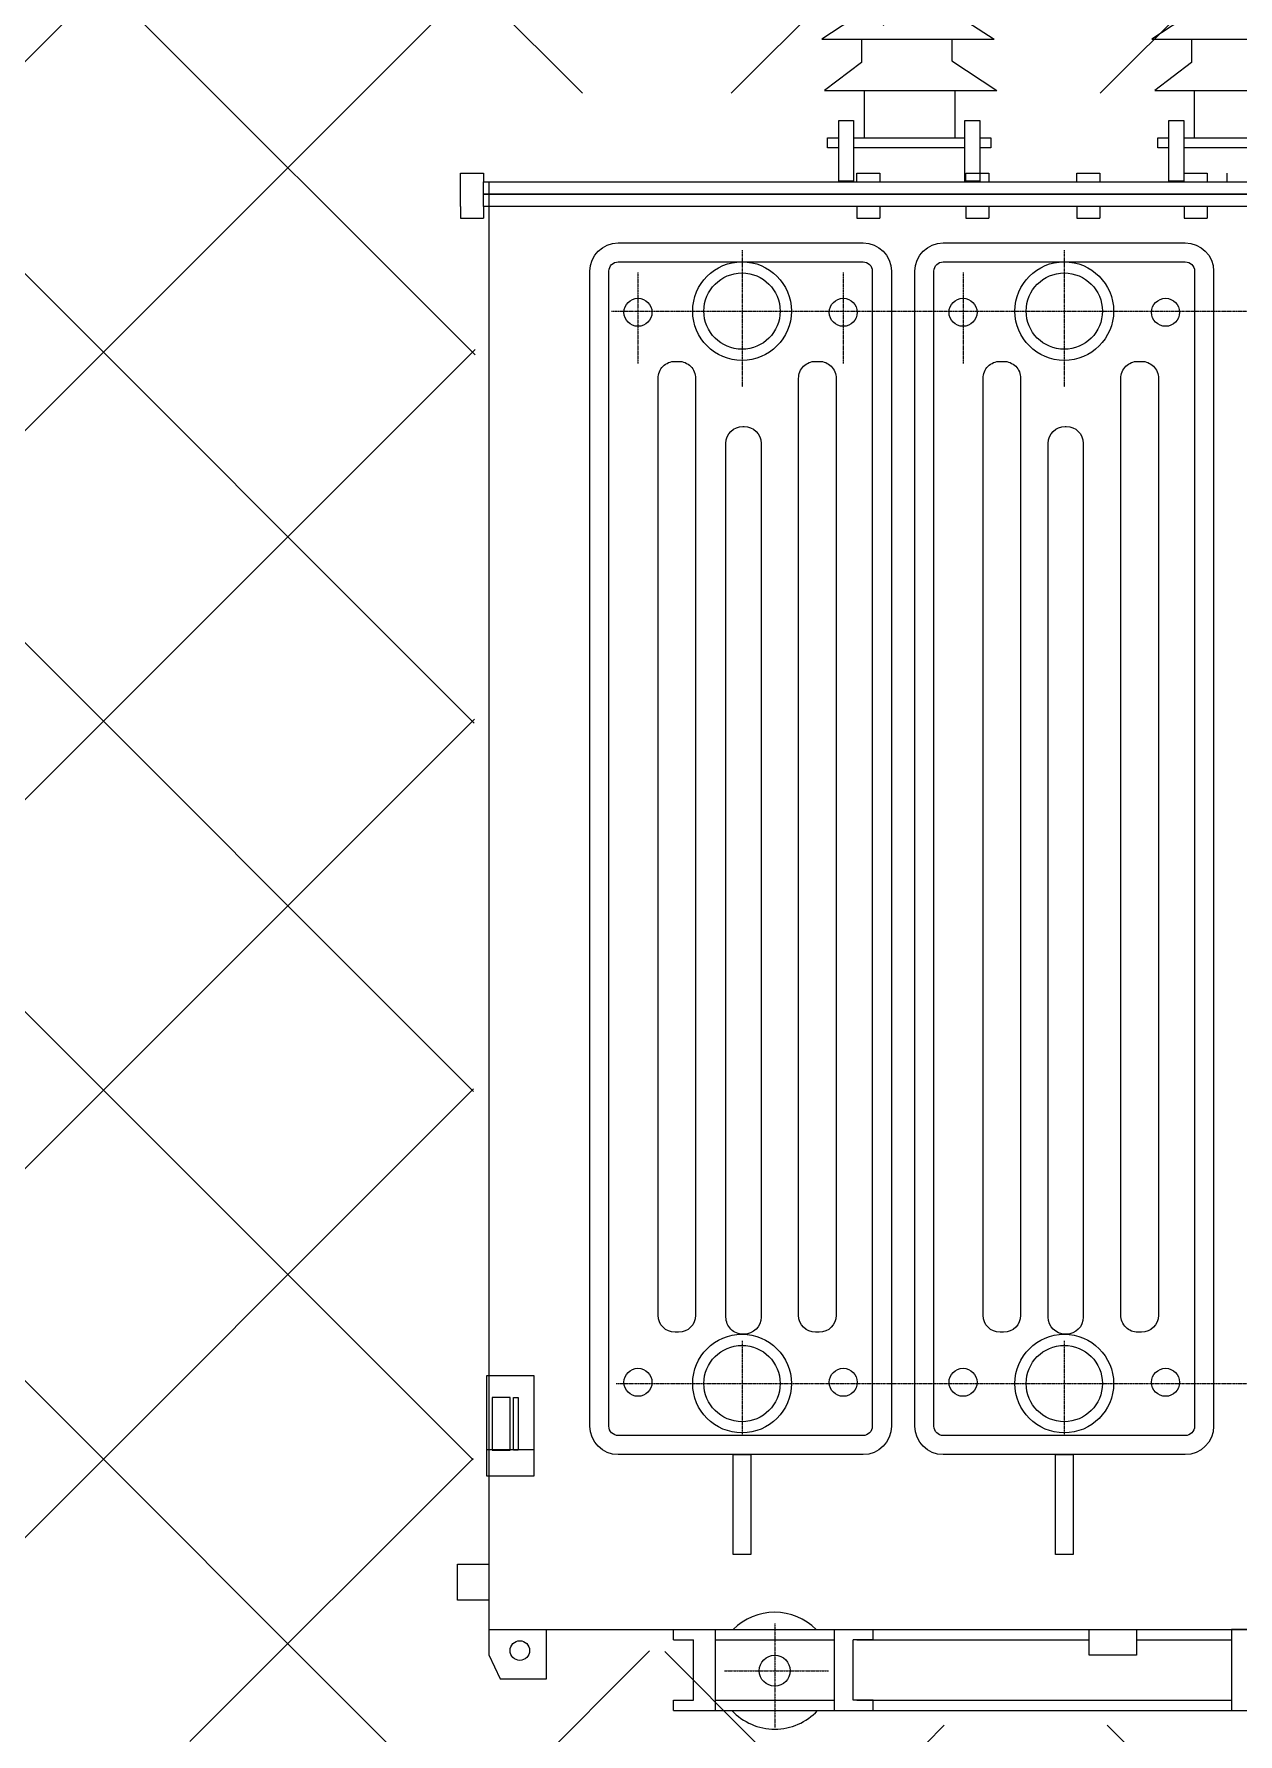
# Model space of a CAD drawing. Header units: inches. Extents: x -246336 to 136055, y -106871 to 69513.
# Drawn here: x -124045 to -123180, y 8604 to 9826 of the extents above; entities that cross this region are included whole.
import ezdxf

# ---------------------------------------------------------------- set-up
doc = ezdxf.new("R2010")
doc.units = ezdxf.units.IN
doc.header["$MEASUREMENT"] = 0
doc.linetypes.add('CENTER2', pattern=[1.125, 0.75, -0.125, 0.125, -0.125])
doc.layers.add('ve', color=43, linetype='Continuous')

# ---------------------------------------------------------------- blocks, each defined once
blk = doc.blocks.new('son binh')
at = {"layer": 've', "color": 8}
for p, q in [((36341.49339082886, -4955.916829873115), (36338.65198813437, -4957.779193209391)), ((36348.00778420215, -4955.800179402142), (36351.02716020404, -4957.779193209391)), ((36365.22249578351, -4955.916829873115), (36362.38109308902, -4957.779193209391)), ((36338.65198813437, -4957.779193209391), (36351.02716020404, -4957.779193209391)), ((36341.49339082886, -4957.77919320939), (36341.49339082886, -4959.45951295348)), ((36348.00778420215, -4957.77919320939), (36348.00778420215, -4959.333491777524)), ((36362.38109308902, -4957.779193209391), (36374.75626515869, -4957.779193209391)), ((36365.22249578351, -4957.77919320939), (36365.22249578351, -4959.45951295348)), ((36341.49339082886, -4959.45951295348), (36338.85198813437, -4961.47148269298)), ((36348.00778420215, -4959.333491777524), (36351.22716020403, -4961.47148269298)), ((36365.22249578351, -4959.45951295348), (36362.58109308901, -4961.47148269298)), ((36338.85198813437, -4961.47148269298), (36351.22716020403, -4961.47148269298)), ((36341.69339082886, -4961.47148269298), (36341.69339082886, -4964.865163901125)), ((36348.20778420215, -4961.47148269298), (36348.20778420215, -4964.865163901125)), ((36362.58109308901, -4961.47148269298), (36374.95626515869, -4961.47148269298)), ((36365.42249578351, -4961.47148269298), (36365.42249578351, -4964.865163901125)), ((36312.68517873267, -4967.413622349069), (36314.33637168987, -4967.413622349069)), ((36312.68517873267, -4969.808843102433), (36312.68517873267, -4967.413622349069)), ((36314.33637168987, -4967.413622349069), (36314.33637168987, -4968.018369758973)), ((36314.71558657774, -4968.018369758973), (36314.71558657773, -5053.842376990516)), ((36341.16396957839, -4967.413622349069), (36342.81516253558, -4967.413622349069)), ((36341.16396957839, -4968.018369758973), (36341.16396957839, -4967.413622349069)), ((36342.81516253558, -4967.413622349069), (36342.81516253558, -4968.018369758973)), ((36349.00760082918, -4967.413622349069), (36350.65879378638, -4967.413622349069)), ((36349.00760082918, -4968.018369758973), (36349.00760082918, -4967.413622349069)), ((36350.65879378638, -4967.413622349069), (36350.65879378638, -4968.018369758973)), ((36356.99129561002, -4967.413622349069), (36358.64248856722, -4967.413622349069)), ((36356.99129561002, -4968.018369758973), (36356.99129561002, -4967.413622349069)), ((36358.64248856722, -4967.413622349069), (36358.64248856722, -4968.018369758973)), ((36364.69486169593, -4967.413622349069), (36366.34605465312, -4967.413622349069)), ((36364.69486169593, -4968.018369758973), (36364.69486169593, -4967.413622349069)), ((36366.34605465312, -4967.413622349069), (36366.34605465312, -4968.018369758973)), ((36367.79337029809, -4968.018369758973), (36367.79337029809, -4967.413622349069)), ((36312.68517873267, -4969.808843102433), (36312.68517873267, -4970.638919296013)), ((36312.68517873267, -4970.638919296013), (36314.33637168987, -4970.638919296013)), ((36314.33637168987, -4969.808843102433), (36314.33637168987, -4970.638919296013)), ((36341.16396957839, -4969.808843102433), (36341.16396957839, -4970.638919296013)), ((36341.16396957839, -4970.638919296013), (36342.81516253558, -4970.638919296013)), ((36342.81516253558, -4969.808843102433), (36342.81516253558, -4970.638919296013)), ((36349.00760082918, -4969.808843102433), (36349.00760082918, -4970.638919296013)), ((36349.00760082918, -4970.638919296013), (36350.65879378638, -4970.638919296013)), ((36350.65879378638, -4969.808843102433), (36350.65879378638, -4970.638919296013)), ((36356.99129561002, -4969.808843102433), (36356.99129561002, -4970.638919296013)), ((36356.99129561002, -4970.638919296013), (36358.64248856722, -4970.638919296013)), ((36358.64248856722, -4969.808843102433), (36358.64248856722, -4970.638919296013)), ((36364.69486169593, -4969.808843102433), (36364.69486169593, -4970.638919296013)), ((36364.69486169593, -4970.638919296013), (36366.34605465312, -4970.638919296013)), ((36366.34605465312, -4969.808843102433), (36366.34605465312, -4970.638919296013)), ((36314.71558657774, -5043.946826624539), (36314.71558657774, -5072.615260047002)), ((36317.97610168756, -5059.158842556178), (36314.55298342335, -5059.158842556178)), ((36314.71558657775, -5072.058941281278), (36314.71558657775, -5073.876467815783)), ((36314.71558657775, -5072.058941281278), (36422.62177166997, -5072.058941281278)), ((36318.87568655922, -5075.6009467063), (36318.87568655922, -5072.058941281278)), ((36327.99511549787, -5072.810610480352), (36329.44098863851, -5072.810610480352)), ((36330.99891027211, -5072.810610480352), (36339.5384479756, -5072.810610480352)), ((36342.34224274983, -5072.810610480352), (36340.89636960918, -5072.810610480352)), ((36341.18125376376, -5072.810610480352), (36357.87146262552, -5072.810610480352)), ((36361.27368574743, -5072.810610480352), (36368.08971830706, -5072.810610480352)), ((36314.71558657775, -5073.876467815783), (36315.53882521396, -5075.6009467063)), ((36315.53882521396, -5075.6009467063), (36318.87568655922, -5075.6009467063)), ((36327.99511549787, -5077.130075163466), (36329.44098863851, -5077.130075163466)), ((36330.99891027211, -5077.130075163466), (36339.5384479756, -5077.130075163466)), ((36342.34224274983, -5077.130075163466), (36340.89636960918, -5077.130075163466)), ((36341.18125376376, -5077.130075163466), (36368.08971830706, -5077.130075163466)), ((36327.99511549787, -5077.881744362542), (36409.34224274983, -5077.881744362542))]:
    blk.add_line(p, q, dxfattribs=at)
at = {"layer": 've', "color": 8, "linetype": 'CENTER2', "ltscale": 0.1}
for p, q in [((36332.91769084045, -4972.942302051768), (36332.91769084045, -4982.764167073878)), ((36356.07701423034, -4972.942302051768), (36356.07701423034, -4982.764167073878)), ((36325.44145960816, -4974.540134828374), (36325.44145960816, -4981.088358968842)), ((36340.19392207275, -4974.540134828374), (36340.19392207275, -4981.088358968842)), ((36348.80078299803, -4974.540134828374), (36348.80078299803, -4981.088358968842)), ((36323.54189396179, -4977.316213229052), (36412.02751693199, -4977.316213229052)), ((36332.91769084045, -5051.32069674979), (36332.91769084045, -5058.068920890259)), ((36356.07701423034, -5051.32069674979), (36356.07701423034, -5058.068920890259)), ((36323.87993042686, -5054.385178897115), (36411.66487444653, -5054.385178897115)), ((36335.26867912385, -5071.633586304762), (36335.26867912385, -5079.094651023447)), ((36331.66927891932, -5075.021781354973), (36339.1408927011, -5075.021781354973))]:
    blk.add_line(p, q, dxfattribs=at)
at = {"layer": 've', "color": 8}
for points in [[(36339.86420256396, -4963.621122032685), (36340.93203073338, -4963.621122032685), (36340.93203073338, -4967.975265693685), (36339.86420256396, -4967.975265693685)], [(36348.94074200403, -4963.621122032685), (36350.00857017344, -4963.621122032685), (36350.00857017344, -4967.975265693685), (36348.94074200403, -4967.975265693685)], [(36363.59330751862, -4963.621122032685), (36364.66113568803, -4963.621122032685), (36364.66113568803, -4967.975265693685), (36363.59330751862, -4967.975265693685)], [(36425.49624731735, -4968.913606430703), (36314.33637168987, -4968.913606430702), (36314.33637168987, -4968.018369758973), (36425.49624731735, -4968.018369758973)], [(36425.49624731735, -4969.808843102433), (36314.33637168987, -4969.808843102433), (36314.33637168987, -4968.913606430702), (36425.49624731735, -4968.913606430703)], [(36317.97610168756, -5053.842376990516), (36314.55298342335, -5053.842376990516), (36314.55298342335, -5061.019605181696), (36317.97610168756, -5061.019605181696)], [(36316.26251574921, -5055.389557031878), (36314.96933703723, -5055.389557031878), (36314.96933703723, -5059.182906497792), (36316.26251574921, -5059.182906497792)], [(36316.48679577821, -5055.389557031878), (36316.82828255965, -5055.389557031878), (36316.82828255965, -5059.182906497792), (36316.48679577821, -5059.182906497792)], [(36332.27613434831, -5059.490575076062), (36333.55924733259, -5059.490575076062), (36333.55924733259, -5066.672966736118), (36332.27613434831, -5066.672966736118)], [(36355.4354577382, -5059.490575076062), (36356.71857072247, -5059.490575076062), (36356.71857072247, -5066.672966736118), (36355.4354577382, -5066.672966736118)], [(36312.47493793657, -5067.362422445153), (36314.71993035531, -5067.362422445153), (36314.71993035531, -5069.949141385549), (36312.47493793657, -5069.949141385549)], [(36357.87146262552, -5072.058941281277), (36361.27368574743, -5072.058941281277), (36361.27368574743, -5073.915685994397), (36357.87146262552, -5073.915685994397)], [(36369.44763994065, -5072.058941281277), (36368.08971830706, -5072.058941281277), (36368.08971830706, -5077.881744362542), (36369.44763994065, -5077.881744362542)]]:
    blk.add_lwpolyline(points, close=True, dxfattribs=at)
for points in [[(36339.86420256396, -4965.576045380026), (36339.06332851815, -4965.576045380026), (36339.06332851815, -4964.865163901125), (36339.86420256396, -4964.865163901125)], [(36340.93203073338, -4964.865163901125), (36348.94074200403, -4964.865163901125)], [(36348.94074200403, -4965.576045380026), (36340.93203073338, -4965.576045380026)], [(36350.00857017344, -4964.865163901125), (36350.80944421925, -4964.865163901125), (36350.80944421925, -4965.576045380026), (36350.00857017344, -4965.576045380026)], [(36363.59330751862, -4965.576045380026), (36362.79243347281, -4965.576045380026), (36362.79243347281, -4964.865163901125), (36363.59330751862, -4964.865163901125)], [(36364.66113568803, -4964.865163901125), (36372.66984695868, -4964.865163901125)], [(36372.66984695868, -4965.576045380026), (36364.66113568803, -4965.576045380026)], [(36327.99511549787, -5072.810610480352), (36327.99511549787, -5072.058941281277)], [(36330.99891027211, -5072.058941281277), (36330.99891027211, -5077.881744362542)], [(36339.5384479756, -5072.058941281277), (36339.5384479756, -5077.881744362542)], [(36342.34224274983, -5072.810610480352), (36342.34224274983, -5072.058941281277)], [(36329.44098863851, -5077.130075163466), (36329.44098863851, -5072.810610480352)], [(36340.89636960918, -5077.130075163466), (36340.89636960918, -5072.810610480352)], [(36327.99511549787, -5077.881744362542), (36327.99511549787, -5077.130075163466)], [(36342.34224274983, -5077.881744362542), (36342.34224274983, -5077.130075163466)]]:
    blk.add_lwpolyline(points, dxfattribs=at)
for points in [[(36321.98441673861, -5057.454006365338), (36321.98441673861, -4974.447385760831, -0.4142135623730956), (36324.02098544934, -4972.410817050105), (36341.61439623157, -4972.410817050105, -0.4142135623730946), (36343.6509649423, -4974.447385760831), (36343.6509649423, -5057.454006365338)], [(36345.3437401285, -5057.454006365338), (36345.3437401285, -4974.447385760831, -0.4142135623730956), (36347.38030883922, -4972.410817050105), (36364.77371962145, -4972.410817050105, -0.4142135623730946), (36366.81028833218, -4974.447385760831), (36366.81028833218, -5057.454006365335)], [(36323.35462270834, -5057.454006365339), (36323.35462270834, -4974.447385760831, -0.4142135623730633), (36324.02098544934, -4973.781023019841), (36341.61439623157, -4973.781023019841, -0.4142135623730633), (36342.28075897256, -4974.447385760831), (36342.28075897256, -5057.454006365339)], [(36346.71394609823, -5057.454006365336), (36346.71394609823, -4974.447385760831, -0.4142135623730633), (36347.38030883922, -4973.781023019841), (36364.77371962145, -4973.781023019841, -0.4142135623730633), (36365.44008236244, -4974.447385760831), (36365.44008236244, -5057.454006365336)], [(36326.88286870784, -5049.480005124056), (36326.88286870784, -4982.148336614525, -0.4142135623730951), (36328.10480993428, -4980.926395388089), (36328.36126124736, -4980.926395388089, -0.4142135623730951), (36329.58320247379, -4982.148336614525), (36329.58320247379, -5049.48000512406)], [(36336.98409687587, -5049.48000512406), (36336.98409687587, -4982.148336614525, -0.4142135623730951), (36338.2060381023, -4980.926395388089), (36338.46248941538, -4980.926395388089, -0.4142135623730951), (36339.68443064181, -4982.148336614525), (36339.68443064181, -5049.48000512406)], [(36350.24219209773, -5049.480005124056), (36350.24219209773, -4982.148336614525, -0.4142135623730951), (36351.46413332417, -4980.926395388089), (36351.72058463723, -4980.926395388089, -0.4142135623730951), (36352.94252586366, -4982.148336614525), (36352.94252586366, -5049.48000512406)], [(36360.14342026575, -5049.480005124056), (36360.14342026575, -4982.148336614525, -0.4142135623730951), (36361.36536149219, -4980.926395388089), (36361.62181280526, -4980.926395388089, -0.4142135623730951), (36362.8437540317, -4982.148336614525), (36362.8437540317, -5049.480005124056)], [(36331.76344843436, -5049.617496142581), (36331.76344843436, -4986.822307837679, -0.4142135623730951), (36332.9853896608, -4985.600366611243), (36333.06182024866, -4985.600366611243, -0.4142135623730951), (36334.28376147509, -4986.822307837679), (36334.28376147509, -5049.617496142585)], [(36354.92277182424, -5049.617496142585), (36354.92277182424, -4986.822307837679, -0.4142135623730951), (36356.14471305067, -4985.600366611243), (36356.22114363853, -4985.600366611243, -0.4142135623730951), (36357.44308486497, -4986.822307837679), (36357.44308486497, -5049.617496142581)], [(36343.6509649423, -5043.946826624539), (36343.6509649423, -5057.454006365336, -0.4142135623730953), (36341.61439623157, -5059.490575076062), (36324.02098544934, -5059.490575076062, -0.414213562373021), (36321.98441673861, -5057.454006365336), (36321.98441673861, -5043.946826624539)], [(36342.28075897256, -5043.946826624539), (36342.28075897256, -5057.454006365336, -0.4142135623730633), (36341.61439623157, -5058.120369106325), (36324.02098544934, -5058.120369106325, -0.4142135623730951), (36323.35462270835, -5057.454006365336), (36323.35462270835, -5043.946826624539)], [(36329.58320247379, -5043.946826624539), (36329.58320247379, -5049.480005124058, -0.4142135623730951), (36328.36126124736, -5050.701946350493), (36328.10480993428, -5050.701946350493, -0.4142135623730951), (36326.88286870784, -5049.480005124058), (36326.88286870784, -5043.946826624539)], [(36334.28376147509, -5043.946826624539), (36334.28376147509, -5049.617496142583, -0.4142135623730946), (36333.06182024866, -5050.839437369019), (36332.9853896608, -5050.839437369019, -0.4142135623731034), (36331.76344843436, -5049.617496142583), (36331.76344843436, -5043.946826624539)], [(36339.68443064181, -5043.946826624539), (36339.68443064181, -5049.480005124058, -0.4142135623730951), (36338.46248941538, -5050.701946350493), (36338.2060381023, -5050.701946350493, -0.4142135623730951), (36336.98409687587, -5049.480005124058), (36336.98409687587, -5043.946826624539)], [(36366.81028833218, -5043.946826624539), (36366.81028833218, -5057.454006365336, -0.4142135623730953), (36364.77371962145, -5059.490575076062), (36347.38030883922, -5059.490575076062, -0.4142135623730209), (36345.3437401285, -5057.454006365336), (36345.3437401285, -5043.946826624539)], [(36365.44008236244, -5043.946826624539), (36365.44008236244, -5057.454006365336, -0.4142135623730633), (36364.77371962145, -5058.120369106325), (36347.38030883922, -5058.120369106325, -0.4142135623730951), (36346.71394609823, -5057.454006365336), (36346.71394609823, -5043.946826624539)], [(36352.94252586366, -5043.946826624539), (36352.94252586366, -5049.480005124058, -0.4142135623730951), (36351.72058463723, -5050.701946350493), (36351.46413332417, -5050.701946350493, -0.4142135623730951), (36350.24219209773, -5049.480005124058), (36350.24219209773, -5043.946826624539)], [(36357.44308486497, -5043.946826624539), (36357.44308486497, -5049.617496142583, -0.4142135623730946), (36356.22114363853, -5050.839437369019), (36356.14471305067, -5050.839437369019, -0.4142135623731034), (36354.92277182424, -5049.617496142583), (36354.92277182424, -5043.946826624539)], [(36362.8437540317, -5043.946826624539), (36362.8437540317, -5049.480005124058, -0.4142135623730951), (36361.62181280526, -5050.701946350493), (36361.36536149219, -5050.701946350493, -0.4142135623730951), (36360.14342026575, -5049.480005124058), (36360.14342026575, -5043.946826624539)]]:
    blk.add_lwpolyline(points, format="xyb", dxfattribs=at)
for centre, radius in [((36332.91769084045, -4977.316213229052), 3.544884923795408), ((36332.91769084045, -4977.316213229052), 2.740410304629386), ((36356.07701423034, -4977.316213229052), 3.544884923795408), ((36356.07701423034, -4977.316213229052), 2.740410304629386), ((36325.44145960816, -4977.404616975699), 1.005911379673014), ((36340.19392207275, -4977.404616975699), 1.005911379673014), ((36348.80078299803, -4977.404616975699), 1.005911379673014), ((36363.35324546264, -4977.404616975699), 1.005911379673014), ((36332.91769084045, -5054.385178897115), 3.544884923795408), ((36356.07701423034, -5054.385178897115), 3.544884923795408), ((36332.91769084045, -5054.385178897115), 2.740410304629386), ((36356.07701423034, -5054.385178897115), 2.740410304629386), ((36325.44145960816, -5054.296775150468), 1.005911379673014), ((36340.19392207276, -5054.296775150468), 1.005911379673014), ((36348.80078299803, -5054.296775150468), 1.005911379673014), ((36363.35324546264, -5054.296775150468), 1.005911379673014), ((36316.95132189937, -5073.572828012824), 0.7041379657711102), ((36335.26867912385, -5075.021781354973), 1.112169624004645)]:
    blk.add_circle(centre, radius, dxfattribs=at)
for start, end in [(44.85756756946672, 135.1424324305333), (222.9105249701581, 317.0894750298418)]:
    blk.add_arc((36335.26867912385, -5075.021781354973), 4.200543778066706, start, end, dxfattribs=at)

msp = doc.modelspace()

# ---------------------------------------------------------------- hatches: boundary and pattern name
h = msp.add_hatch()
h.set_pattern_fill('ANSI37', color=8, scale=1500, style=0)
h.set_pattern_definition([(45, (-513920.7846636449, 40753.8534613244), (-132.5825214724777, 132.5825214724777), []), (135, (-513920.7846636449, 40753.8534613244), (-132.5825214724777, -132.5825214724777), [])])
edge = h.paths.add_edge_path()
edge.add_spline(control_points=[(-121309.9712141554, 9552.035745255343), (-121310.5094156147, 9550.116809133833), (-121311.7825047204, 9545.577660030758), (-121316.6828355235, 9545.913764117795), (-121319.5115397789, 9546.10777939939)], knot_values=[0, 0, 0, 0, 0.5384116624309546, 1.273586331055752, 1.273586331055752, 1.273586331055752, 1.273586331055752], degree=3, periodic=0)
edge.add_spline(control_points=[(-121319.5115397789, 9546.10777939939), (-121319.5240222479, 9546.790197764567), (-121319.5440871336, 9547.887147952788), (-121319.4083111691, 9550.358768548831), (-121312.8853334268, 9548.532538059953), (-121312.8950068764, 9564.135555525063), (-121313.6188136816, 9575.280878261547), (-121314.4980848227, 9586.274966975107), (-121314.8660536313, 9590.87591603231)], knot_values=[0, 0, 0, 0, 0.2142579337166502, 0.3444079068445596, 0.6337181912046208, 1.599713380515396, 3.464227964036302, 4.806062661283232, 4.806062661283232, 4.806062661283232, 4.806062661283232], degree=3, periodic=0)
edge.add_line((-121314.8660536313, 9590.875916031728), (-121318.4388583778, 9619.225843988897))
edge.add_line((-121318.4388583777, 9619.225843988897), (-121338.1636251369, 9619.215496147299))
edge.add_line((-121338.1636251369, 9619.215496147299), (-121338.1636251369, 9194.067981795088))
edge.add_line((-121338.1636251369, 9194.06798179516), (-121489.0540277054, 9194.06798179516))
edge.add_line((-121489.0540277055, 9194.06798179516), (-121489.0319027813, 9151.894068992842))
edge.add_arc((-121617.2394093897, 9151.826809846825), 128.2075242509139, -90, 0.030058028182907037, ccw=False)
edge.add_line((-121617.2394093897, 9023.619285595923), (-121750.1340899224, 9023.619285595923))
edge.add_arc((-121750.1340899225, 9151.826809846898), 128.2075242509745, 258.9828214973839, 270, ccw=False)
edge.add_line((-121774.6349708484, 9025.982159152409), (-121772.3399628078, 8197.0795619821))
edge.add_line((-121772.3399628077, 8197.079561982173), (-120912.7389814767, 8197.079561982173))
edge.add_line((-120912.7389814768, 8197.079561982173), (-120912.7389814768, 10197.07956198217))
edge.add_line((-120912.7389814768, 10197.07956198217), (-121777.7623510883, 10197.07956198217))
edge.add_line((-121777.7623510882, 10197.07956198217), (-121777.0297130272, 9890.906367039715))
edge.add_line((-121777.0297130272, 9890.906367039715), (-121741.3980129116, 9890.906367039715))
edge.add_line((-121741.3980129117, 9890.906367039715), (-121741.3980129117, 9864.902606679825))
edge.add_line((-121741.3980129117, 9864.902606679825), (-121683.9933160107, 9864.902606679825))
edge.add_line((-121683.9933160108, 9864.902606679825), (-121683.9933160108, 9879.133777524621))
edge.add_line((-121683.9933160108, 9879.133777524621), (-121683.9933160108, 9890.835534256548))
edge.add_line((-121683.9933160108, 9890.835534256548), (-121644.3967309224, 9890.835534256548))
edge.add_line((-121644.3967309224, 9890.835534256548), (-121644.3967309224, 9929.392024458066))
edge.add_line((-121644.3967309224, 9929.392024458066), (-121638.163625137, 9877.024030413595))
edge.add_line((-121638.1636251369, 9877.024030413522), (-121338.163625137, 9768.82413413121))
edge.add_line((-121338.1636251372, 9768.82413413121), (-121338.1636251371, 9647.357900019997))
edge.add_line((-121338.1636251369, 9647.357900019997), (-121310.0212290096, 9647.372663847636))
edge.add_line((-121310.0212290096, 9647.372663847636), (-121310.0064651819, 9619.230267720268))
edge.add_line((-121310.0064651817, 9619.23026772034), (-121309.9685248813, 9546.909526184463))
h.paths.add_polyline_path([(-124487.8493212399, 10122.76358312112), (-124498.7588746515, 10122.76358312112), (-124498.7588746515, 10173.20599656639), (-124487.7254828352, 10173.20599656639), (-124487.6668721533, 10197.07956198217), (-125352.7389814768, 10197.07956198217), (-125352.7389814768, 8197.079561982173), (-124493.1386787177, 8197.079561982173), (-124492.2842267661, 8322.763583121123), (-124498.7588746515, 8322.763583121123), (-124498.7588746515, 8373.205996566394), (-124492.1445641832, 8373.205996566394), (-124490.0588619139, 9222.763583121123), (-124498.7588746515, 9222.763583121123), (-124498.7588746515, 9273.205996566394), (-124489.9350235092, 9273.205996566394)])
edge = h.paths.add_edge_path()
edge.add_line((-123750.3980185993, 9754.184210211315), (-123750.3980185993, 9763.36181319668))
edge.add_line((-123750.3980185993, 9763.361813196752), (-123750.3980185993, 9789.844183498062))
edge.add_line((-123750.3980185993, 9789.84418349799), (-123732.1418711148, 9789.84418349799))
edge.add_line((-123732.141871115, 9789.84418349799), (-123732.141871115, 9783.157891712472))
edge.add_line((-123732.141871115, 9783.157891712399), (-123452.1088114507, 9783.157891712399))
edge.add_line((-123452.1088114507, 9783.157891712399), (-123452.1088114507, 9810.16105562041))
edge.add_line((-123452.1088114507, 9810.161055620483), (-123460.9635456191, 9810.161055620483))
edge.add_line((-123460.963545619, 9810.161055620483), (-123460.963545619, 9818.020801549137))
edge.add_line((-123460.963545619, 9818.02080154921), (-123452.1088114506, 9831.77534896793))
edge.add_line((-123452.1088114507, 9831.775348967858), (-123431.8846876769, 9831.775348967858))
edge.add_line((-123431.8846876768, 9831.775348967858), (-123431.8846876768, 9855.542488146311))
edge.add_line((-123431.8846876768, 9855.542488146239), (-123463.3001963412, 9855.542488146239))
edge.add_line((-123463.300196341, 9855.542488146239), (-123431.8846876766, 9877.787505688611))
edge.add_line((-123431.8846876768, 9877.787505688684), (-123431.8846876768, 9896.36568877475))
edge.add_line((-123431.8846876768, 9896.36568877475), (-123463.3001963412, 9896.36568877475))
edge.add_line((-123463.300196341, 9896.36568877475), (-123431.8846876766, 9916.956607351894))
edge.add_line((-123431.8846876768, 9916.956607351822), (-123431.8846876768, 9935.223976790585))
edge.add_line((-123431.8846876768, 9935.223976790512), (-123463.3001963412, 9935.223976790512))
edge.add_line((-123463.300196341, 9935.223976790512), (-123431.8846876766, 9956.64193145436))
edge.add_line((-123431.8846876768, 9956.641931454433), (-123431.8846876768, 9975.06470519962))
edge.add_line((-123431.8846876768, 9975.06470519962), (-123463.3001963412, 9975.06470519962))
edge.add_line((-123463.300196341, 9975.06470519962), (-123425.981553078, 10006.40200447182))
edge.add_line((-123425.9815530782, 10006.40200447182), (-123425.9815530782, 10020.80023509865))
edge.add_line((-123425.9815530782, 10020.80023509865), (-123432.766772679, 10020.80023509865))
edge.add_line((-123432.7667726791, 10020.80023509865), (-123432.7667726791, 10032.65759588088))
edge.add_line((-123432.7667726791, 10032.65759588088), (-123417.9583035871, 10051.29397440323))
edge.add_line((-123417.958303587, 10051.29397440331), (-123417.958303587, 10085.05330133092))
edge.add_line((-123417.958303587, 10085.05330133092), (-123401.1372178627, 10085.05330133092))
edge.add_line((-123401.1372178628, 10085.05330133092), (-123424.9028369811, 10197.07956198217))
edge.add_line((-123424.9028369812, 10197.07956198217), (-124277.6449537287, 10197.07956198217))
edge.add_line((-124277.6449537287, 10197.07956198217), (-124277.5818127582, 10173.20599656639))
edge.add_line((-124277.5818127582, 10173.20599656639), (-124266.7190883019, 10173.20599656639))
edge.add_line((-124266.7190883018, 10173.20599656639), (-124266.7190883018, 10122.76358312112))
edge.add_line((-124266.7190883018, 10122.76358312112), (-124277.4484023151, 10122.76358312112))
edge.add_line((-124277.4484023151, 10122.76358312112), (-124275.2014865526, 9273.205996566394))
edge.add_line((-124275.2014865526, 9273.205996566394), (-124266.7190883018, 9273.205996566394))
edge.add_line((-124266.7190883018, 9273.205996566394), (-124266.7190883018, 9222.763583121123))
edge.add_line((-124266.7190883018, 9222.763583121123), (-124275.0680761096, 9222.763583121123))
edge.add_line((-124275.0680761095, 9222.763583121123), (-124272.8211603469, 8373.205996566394))
edge.add_line((-124272.821160347, 8373.205996566394), (-124266.7190883017, 8373.205996566394))
edge.add_line((-124266.7190883018, 8373.205996566394), (-124266.7190883018, 8322.763583121123))
edge.add_line((-124266.7190883018, 8322.763583121123), (-124273.1937361875, 8322.763583121123))
edge.add_line((-124273.1937361876, 8322.763583121123), (-124272.339284236, 8197.079561982173))
edge.add_line((-124272.3392842358, 8197.079561982173), (-123917.5311480772, 8197.079561982173))
edge.add_line((-123917.5311480772, 8197.079561982173), (-123917.5311480772, 8297.079561982173))
edge.add_line((-123917.5311480772, 8297.079561982173), (-123667.5311480772, 8297.079561982173))
edge.add_line((-123667.5311480772, 8297.079561982173), (-123667.5311480772, 8597.079561982173))
edge.add_line((-123667.5311480772, 8597.079561982173), (-123467.5311480772, 8597.0795619821))
edge.add_arc((-123467.5311480772, 8639.084999762781), 42.00543778068095, 222.9105249699814, 270, ccw=False)
edge.add_line((-123498.2966801331, 8610.485369687158), (-123538.266784337, 8610.485369687158))
edge.add_line((-123538.2667843371, 8610.485369687158), (-123538.2667843371, 8618.002061677907))
edge.add_line((-123538.2667843371, 8618.002061677907), (-123523.8080529306, 8618.002061677907))
edge.add_line((-123523.8080529305, 8618.002061677907), (-123523.8080529305, 8661.196708509087))
edge.add_line((-123523.8080529305, 8661.196708509015), (-123538.266784337, 8661.196708509015))
edge.add_line((-123538.2667843371, 8661.196708509015), (-123682.7025528934, 8666.897869640161))
edge.add_line((-123682.7025528932, 8666.897869640161), (-123682.7025528932, 8629.55179122313))
edge.add_line((-123682.7025528932, 8629.55179122313), (-123719.5960198796, 8629.55179122313))
edge.add_line((-123719.5960198797, 8629.55179122313), (-123728.6980245195, 8648.618212759102))
edge.add_line((-123728.6980245195, 8648.618212759102), (-123728.6980245195, 8668.713400499764))
edge.add_line((-123728.6980245195, 8668.713400499764), (-123728.6283797426, 8698.190909644036))
edge.add_line((-123728.6283797426, 8698.190909644036), (-123752.7225119083, 8698.190909644036))
edge.add_line((-123752.7225119083, 8698.190909644036), (-123752.7225119083, 8726.790548632925))
edge.add_line((-123752.7225119083, 8726.790548632925), (-123727.9491431291, 8726.790548632925))
edge.add_line((-123727.9491431292, 8726.790548632925), (-123727.9491431292, 8796.918880348603))
edge.add_line((-123727.9491431292, 8796.918880348603), (-123729.7469385687, 8796.918880348603))
edge.add_line((-123729.7469385688, 8796.918880348603), (-123729.7469385688, 8876.27274133556))
edge.add_line((-123729.7469385688, 8876.272741335633), (-123728.0065801184, 9754.184210211388))
edge.add_line((-123728.0065801183, 9754.184210211315), (-123750.3980185994, 9754.184210211315))
edge = h.paths.add_edge_path()
edge.add_line((-121989.9535451171, 9347.229364192244), (-122000.574583085, 9347.229364192244))
edge.add_line((-122000.5745830848, 9347.229364192244), (-122000.5745830848, 9413.885385682515))
edge.add_line((-122000.5745830848, 9413.885385682588), (-121989.768992546, 9413.885385682588))
edge.add_line((-121989.7689925462, 9413.885385682588), (-121988.6328024972, 9824.250345549444))
edge.add_line((-121988.6328024971, 9824.250345549444), (-122000.5745830849, 9824.250345549444))
edge.add_line((-122000.5745830848, 9824.250345549444), (-122000.5745830848, 9890.906367039715))
edge.add_line((-122000.5745830848, 9890.906367039715), (-121988.4482499262, 9890.906367039715))
edge.add_line((-121988.4482499263, 9890.906367039715), (-121987.7156118653, 10197.07956198217))
edge.add_line((-121987.7156118653, 10197.07956198217), (-122206.7229322108, 10197.07956198217))
edge.add_arc((-122310.3047667237, 10122.59442720569), 127.5822548150542, 0, 35.719706815356176, ccw=False)
edge.add_arc((-122310.3047667237, 10122.59442720569), 127.5822548150609, -45.81693074750228, 0, ccw=False)
edge.add_line((-122221.3859024865, 10031.10307610339), (-122221.3859024865, 9783.157891712399))
edge.add_line((-122221.3859024865, 9783.157891712399), (-122505.3319786138, 9783.157891712399))
edge.add_line((-122505.331978614, 9783.157891712399), (-122505.331978614, 9773.259852454503))
edge.add_line((-122505.331978614, 9773.259852454576), (-122505.331978614, 9763.36181319668))
edge.add_line((-122505.331978614, 9763.361813196752), (-122505.1980220051, 9763.361813196752))
edge.add_line((-122505.1980220049, 9763.361813196752), (-122505.1980220049, 9754.184210211388))
edge.add_line((-122505.1980220049, 9754.184210211315), (-122523.4541694894, 9754.184210211315))
edge.add_line((-122523.4541694894, 9754.184210211315), (-122537.113153025, 9754.184210211315))
edge.add_line((-122537.113153025, 9754.184210211315), (-122537.113153025, 8668.713400499764))
edge.add_line((-122537.113153025, 8668.713400499764), (-122538.226992755, 8668.713400499764))
edge.add_line((-122538.226992755, 8668.713400499764), (-122538.226992755, 8648.618212759102))
edge.add_line((-122538.226992755, 8648.618212759102), (-122547.3289973948, 8629.55179122313))
edge.add_line((-122547.328997395, 8629.55179122313), (-122584.2224643814, 8629.55179122313))
edge.add_line((-122584.2224643813, 8629.55179122313), (-122584.2224643813, 8668.713400499764))
edge.add_line((-122584.2224643813, 8668.713400499764), (-122726.7955118174, 8668.713400499764))
edge.add_line((-122726.7955118173, 8668.713400499764), (-122726.7955118173, 8661.196708509015))
edge.add_line((-122726.7955118173, 8661.196708509015), (-122741.2542432238, 8661.196708509015))
edge.add_line((-122741.2542432239, 8661.196708509015), (-122741.2542432239, 8618.002061677835))
edge.add_line((-122741.2542432239, 8618.002061677907), (-122726.7955118174, 8618.002061677907))
edge.add_line((-122726.7955118173, 8618.002061677907), (-122726.7955118173, 8610.485369687158))
edge.add_line((-122726.7955118173, 8610.485369687158), (-122766.7656160212, 8610.485369687158))
edge.add_arc((-122797.5311480772, 8639.084999762854), 42.00543778064718, 269.99999999990075, 317.08947502991464, ccw=False)
edge.add_line((-122797.5311480772, 8597.079561982173), (-122597.5311480772, 8597.079561982173))
edge.add_line((-122597.5311480772, 8597.079561982173), (-122597.5311480772, 8297.079561982173))
edge.add_line((-122597.5311480772, 8297.079561982173), (-122347.5311480772, 8297.079561982173))
edge.add_line((-122347.5311480772, 8297.079561982173), (-122347.5311480772, 8197.079561982173))
edge.add_line((-122347.5311480772, 8197.079561982173), (-121993.1380001458, 8197.079561982173))
edge.add_line((-121993.1380001458, 8197.079561982173), (-121989.9535451169, 9347.229364192244))
edge = h.paths.add_edge_path()
edge.add_line((-122997.5311480772, 8597.079561982173), (-122797.5311480772, 8597.0795619821))
edge.add_arc((-122797.5311480772, 8639.084999762781), 42.00543778068095, 222.9105249699814, 270, ccw=False)
edge.add_line((-122828.2966801331, 8610.485369687158), (-123436.7656160213, 8610.485369687158))
edge.add_arc((-123467.5311480772, 8639.084999762854), 42.00543778064718, 269.99999999990075, 317.08947502991464, ccw=False)
edge.add_line((-123467.5311480772, 8597.079561982173), (-123267.5311480772, 8597.079561982173))
edge.add_line((-123267.5311480772, 8597.079561982173), (-123267.5311480772, 8297.079561982173))
edge.add_line((-123267.5311480772, 8297.079561982173), (-122997.5311480772, 8297.079561982173))
edge.add_line((-122997.5311480772, 8297.079561982173), (-122997.5311480772, 8597.079561982173))
edge = h.paths.add_edge_path()
edge.add_arc((-122310.3047667237, 10122.59442720569), 127.5822548150609, 144.2802931846439, 180, ccw=False)
edge.add_line((-122413.8866012362, 10197.07956198217), (-122838.8294814928, 10197.07956198217))
edge.add_line((-122838.8294814928, 10197.07956198217), (-122868.7220939806, 10055.596492201))
edge.add_line((-122868.7220939805, 10055.596492201), (-122852.1343683715, 10055.596492201))
edge.add_line((-122852.1343683717, 10055.596492201), (-122852.1343683717, 10085.05330133092))
edge.add_line((-122852.1343683717, 10085.05330133092), (-122845.2968058327, 10085.05330133092))
edge.add_line((-122845.2968058325, 10085.05330133092), (-122845.2968058325, 10050.84703499037))
edge.add_line((-122845.2968058325, 10050.84703499037), (-122830.8434748633, 10032.65759588088))
edge.add_line((-122830.8434748633, 10032.65759588088), (-122830.8434748633, 10020.80023509865))
edge.add_line((-122830.8434748633, 10020.80023509865), (-122837.6286944642, 10006.40200447182))
edge.add_line((-122837.6286944642, 10006.40200447182), (-122800.3100512011, 9975.06470519962))
edge.add_line((-122800.3100512011, 9975.06470519962), (-122833.6932929123, 9975.06470519962))
edge.add_line((-122833.6932929121, 9975.06470519962), (-122833.6932929121, 9957.983460494434))
edge.add_line((-122833.6932929121, 9957.983460494506), (-122800.310051201, 9935.223976790585))
edge.add_line((-122800.3100512011, 9935.223976790512), (-122833.6932929123, 9935.223976790512))
edge.add_line((-122833.6932929121, 9935.223976790512), (-122833.6932929121, 9918.246334389987))
edge.add_line((-122833.6932929121, 9918.24633439006), (-122800.310051201, 9896.365688774677))
edge.add_line((-122800.3100512011, 9896.36568877475), (-122833.6932929123, 9896.36568877475))
edge.add_line((-122833.6932929121, 9896.36568877475), (-122833.6932929121, 9879.180838408793))
edge.add_line((-122833.6932929121, 9879.18083840872), (-122800.310051201, 9855.542488146311))
edge.add_line((-122800.3100512011, 9855.542488146239), (-122833.6932929123, 9855.542488146239))
edge.add_line((-122833.6932929121, 9855.542488146239), (-122833.6932929121, 9810.16105562041))
edge.add_line((-122833.6932929121, 9810.161055620483), (-122914.1364826724, 9810.161055620483))
edge.add_line((-122914.1364826725, 9810.161055620483), (-122914.1364826725, 9789.84418349799))
edge.add_line((-122914.1364826725, 9789.84418349799), (-122892.9566106995, 9789.84418349799))
edge.add_line((-122892.9566106994, 9789.84418349799), (-122822.9423299732, 9788.636479262132))
edge.add_line((-122822.9423299732, 9788.636479262132), (-122822.9423299732, 9789.84418349799))
edge.add_line((-122822.9423299732, 9789.84418349799), (-122804.6861824887, 9789.84418349799))
edge.add_line((-122804.6861824887, 9789.84418349799), (-122739.3177071143, 9788.384131511848))
edge.add_line((-122739.3177071144, 9788.384131511775), (-122739.3177071144, 9789.844183497917))
edge.add_line((-122739.3177071144, 9789.84418349799), (-122721.0615596297, 9789.84418349799))
edge.add_line((-122721.0615596296, 9789.84418349799), (-122652.5958686372, 9787.722167661705))
edge.add_line((-122652.5958686373, 9787.722167661632), (-122652.5958686373, 9789.844183497917))
edge.add_line((-122652.5958686373, 9789.84418349799), (-122652.4916135907, 9902.835080734949))
edge.add_arc((-122613.9349965067, 9902.835080577279), 38.55661708395928, 102.7692311353909, 179.9999997656997, ccw=False)
edge.add_line((-122622.4569648143, 9940.438122703126), (-122497.0618624116, 9968.856384317478))
edge.add_line((-122497.0618624117, 9968.85638431755), (-122500.5828544149, 9986.215004371043))
edge.add_line((-122500.5828544151, 9986.215004371115), (-122430.4497126179, 9999.947186396457))
edge.add_line((-122430.4497126176, 9999.947186396384), (-122427.0563727647, 9983.21789613823))
edge.add_line((-122427.056372765, 9983.217896138303), (-122398.0206966356, 9991.308022434823))
edge.add_line((-122398.0206966356, 9991.308022434823), (-122398.0206966356, 10029.94915002768))
edge.add_arc((-122310.3047667237, 10122.59442720569), 127.5822548150566, 179.9999999999837, 226.5655279171378, ccw=False)
h.paths.add_polyline_path([(-122905.7186280957, 9975.06470519962), (-122937.1341367601, 9975.06470519962), (-122899.8154934971, 10006.40200447182), (-122899.8154934971, 10020.80023509865), (-122906.600713098, 10020.80023509865), (-122906.600713098, 10032.65759588088), (-122888.3734627364, 10055.596492201), (-122891.7922440059, 10055.596492201), (-122891.7922440059, 10085.05330133092), (-122884.954681467, 10085.05330133092), (-122884.954681467, 10055.596492201), (-122868.7220939805, 10055.596492201), (-122838.8294814928, 10197.07956198217), (-123132.5276362556, 10197.07956198217), (-123132.5311480772, 10055.596492201), (-123115.9434224681, 10055.596492201), (-123115.9434224681, 10085.05330133092), (-123109.105859929, 10085.05330133092), (-123109.105859929, 10050.84703499037), (-123094.65252896, 10032.65759588088), (-123094.65252896, 10020.80023509865), (-123101.4377485607, 10020.80023509865), (-123101.4377485607, 10006.40200447182), (-123064.1191052976, 9975.06470519962), (-123097.5023470086, 9975.06470519962), (-123097.5023470086, 9957.983460494506), (-123064.1191052976, 9935.223976790512), (-123097.5023470086, 9935.223976790512), (-123097.5023470086, 9918.24633439006), (-123064.1191052976, 9896.36568877475), (-123097.5023470086, 9896.36568877475), (-123097.5023470086, 9879.18083840872), (-123064.1191052976, 9855.542488146239), (-123097.5023470086, 9855.542488146239), (-123097.5023470086, 9818.02080154921), (-123089.3985177907, 9818.02080154921), (-123089.3985177907, 9831.775348967858), (-123077.5922485937, 9831.775348967858), (-123077.5922485937, 9818.02080154921), (-123068.7375144251, 9818.02080154921), (-123068.7375144251, 9810.161055620483), (-123077.5922485937, 9810.161055620483), (-123077.5922485937, 9789.84418349799), (-123067.9488773874, 9789.84418349799), (-123067.9488773874, 9783.157891712399), (-122996.385988852, 9783.157891712399), (-122996.385988852, 9789.84418349799), (-122978.1298413675, 9789.84418349799), (-122978.1298413675, 9783.157891712399), (-122925.9427518696, 9783.157891712399), (-122925.9427518696, 9810.161055620483), (-122934.7974860379, 9810.161055620483), (-122934.7974860379, 9818.02080154921), (-122925.9427518696, 9818.02080154921), (-122925.9427518696, 9831.775348967858), (-122914.1364826725, 9831.775348967858), (-122914.1364826725, 9818.02080154921), (-122905.7186280957, 9818.02080154921), (-122905.7186280957, 9855.542488146239), (-122937.1341367601, 9855.542488146239), (-122905.7186280957, 9877.787505688684), (-122905.7186280957, 9896.36568877475), (-122937.1341367601, 9896.36568877475), (-122905.7186280957, 9916.956607351822), (-122905.7186280957, 9935.223976790512), (-122937.1341367601, 9935.223976790512), (-122905.7186280957, 9956.641931454433)])
h.paths.add_polyline_path([(-123163.6245475938, 10006.40200447182), (-123163.6245475938, 10020.80023509865), (-123170.4097671944, 10020.80023509865), (-123170.4097671944, 10032.65759588088), (-123152.1825168331, 10055.596492201), (-123155.6012981024, 10055.596492201), (-123155.6012981024, 10085.05330133092), (-123148.7637355635, 10085.05330133092), (-123148.7637355635, 10055.596492201), (-123132.5311480772, 10055.596492201), (-123132.5276362556, 10197.07956198217), (-123424.9028369812, 10197.07956198217), (-123394.8881535616, 10055.596492201), (-123378.3004279525, 10055.596492201), (-123378.3004279525, 10085.05330133092), (-123371.4628654136, 10085.05330133092), (-123371.4628654136, 10050.84703499037), (-123357.0095344444, 10032.65759588088), (-123357.0095344444, 10020.80023509865), (-123363.7947540453, 10020.80023509865), (-123363.7947540453, 10006.40200447182), (-123326.4761107822, 9975.06470519962), (-123359.8593524932, 9975.06470519962), (-123359.8593524932, 9957.983460494506), (-123326.4761107822, 9935.223976790512), (-123359.8593524932, 9935.223976790512), (-123359.8593524932, 9918.24633439006), (-123326.4761107822, 9896.36568877475), (-123359.8593524932, 9896.36568877475), (-123359.8593524932, 9879.18083840872), (-123326.4761107822, 9855.542488146239), (-123359.8593524932, 9855.542488146239), (-123359.8593524932, 9818.02080154921), (-123351.7555232751, 9818.02080154921), (-123351.7555232751, 9831.775348967858), (-123339.9492540781, 9831.775348967858), (-123339.9492540781, 9818.02080154921), (-123331.0945199097, 9818.02080154921), (-123331.0945199097, 9810.161055620483), (-123339.9492540781, 9810.161055620483), (-123339.9492540781, 9789.84418349799), (-123332.7601620196, 9789.84418349799), (-123332.7601620196, 9783.157891712399), (-123262.7458812934, 9783.157891712399), (-123262.7458812934, 9789.84418349799), (-123244.4897338089, 9789.84418349799), (-123244.4897338089, 9783.157891712399), (-123189.751805966, 9783.157891712399), (-123189.751805966, 9810.161055620483), (-123198.6065401344, 9810.161055620483), (-123198.6065401344, 9818.02080154921), (-123189.751805966, 9818.02080154921), (-123189.751805966, 9831.775348967858), (-123177.945536769, 9831.775348967858), (-123177.945536769, 9818.02080154921), (-123169.5276821922, 9818.02080154921), (-123169.5276821922, 9855.542488146239), (-123200.9431908568, 9855.542488146239), (-123169.5276821922, 9877.787505688684), (-123169.5276821922, 9896.36568877475), (-123200.9431908568, 9896.36568877475), (-123169.5276821922, 9916.956607351822), (-123169.5276821922, 9935.223976790512), (-123200.9431908568, 9935.223976790512), (-123169.5276821922, 9956.641931454433), (-123169.5276821922, 9975.06470519962), (-123200.9431908568, 9975.06470519962)])
h.paths.add_polyline_path([(-121720.616299656, 8504.321027754995), (-120912.7389814768, 8504.321027754995), (-120912.7389814768, 8751.556186220769), (-120912.7389814768, 8504.321027754995), (-121114.7083110216, 8499.61090013232), (-121316.6776405664, 8504.321027754995), (-121773.1902286513, 8504.17546470555)], flags=16)
h.paths.add_polyline_path([(-124870.4904151759, 9445.390704235251), (-124870.4904151759, 9950.4793809064), (-125158.9897330476, 9950.4793809064), (-125158.9897330476, 9445.390704235251)], flags=16)
h.paths.add_polyline_path([(-123918.4250783918, 8202.359234560645), (-123918.4250783918, 8598.675742064079), (-124206.9243962637, 8598.675742064079), (-124206.9243962637, 8202.359234560645)], flags=16)
h.paths.add_polyline_path([(-122012.9232632199, 8438.56660154568), (-122012.9232632199, 8943.655278216902), (-122301.4225810915, 8943.655278216902), (-122301.4225810915, 8438.56660154568)], flags=16)
h.paths.add_polyline_path([(-122238.0342157867, 9173.56660154568), (-122537.113153025, 9426.110939881255), (-122523.4541694894, 9754.184210211315), (-122363.3589405504, 9783.157891712399), (-122221.3859024865, 9783.157891712399), (-122283.8110885338, 9725.05515324643), (-122363.3589405504, 9783.157891712399), (-122526.5335336586, 9678.655278216902), (-122526.5335336586, 9173.56660154568)], flags=16)

# ---------------------------------------------------------------- block references
at = {"xscale": 10, "yscale": 10, "zscale": 10}
msp.add_blockref('son binh', (-486865.6459691504, 59399.73980429691), dxfattribs=at)

doc.saveas('drawing.dxf')
